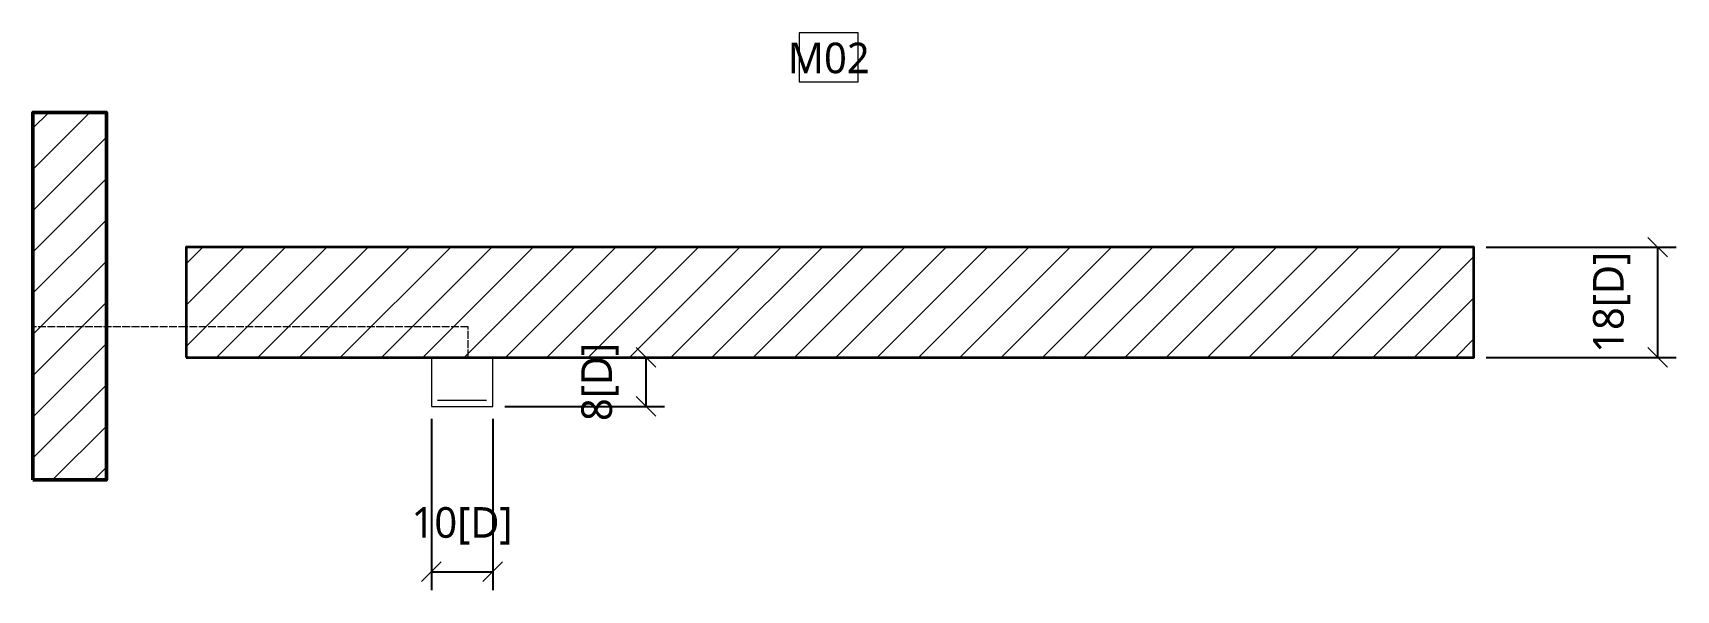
# Model space of a CAD drawing. Header units: millimetres. Extents: x -49496 to 320171, y -10186 to 2697.
# Drawn here: x 314975 to 315243, y -38 to 53 of the extents above; entities that cross this region are included whole.
import ezdxf
from ezdxf.enums import TextEntityAlignment as Align

# ---------------------------------------------------------------- set-up
doc = ezdxf.new("R2010")
doc.units = ezdxf.units.MM
doc.linetypes.add('DASHED', pattern=[1.524, 1.27, -0.254])
for name, color, linetype, lineweight in [('A-DIM', 7, 'Continuous', 13), ('A-GLASS', 7, 'Continuous', 18), ('A-HATCH', 8, 'Continuous', 9), ('A-HIDDEN', 8, 'DASHED', 9), ('A-LIGHT', 7, 'Continuous', 18), ('A-MATERIAL', 7, 'Continuous', 13), ('A-OUTLINE', 7, 'Continuous', 35), ('A-WALL', 7, 'Continuous', 50)]:
    doc.layers.add(name, color=color, linetype=linetype, lineweight=lineweight)
doc.styles.add('CN', font='NotoSansCJK-Regular.ttc')
doc.styles.add('OpenSansCondensed-Light', font='OpenSansCondensed-Light.ttf')
doc.dimstyles.new('EZDXF', dxfattribs={"dimtxt": 0.25, "dimasz": 0.175, "dimexe": 0.375, "dimexo": 0.125, "dimgap": 0.1, "dimtad": 1, "dimlfac": 100, "dimzin": 12, "dimdsep": 46, "dimtxsty": 'OpenSansCondensed-Light', "dimblk": 'ARCHTICK', "dimcen": 2.5, "dimazin": 3, "dimtfac": 0.5, "dimtmove": 2, "dimatfit": 3, "dimarcsym": 0})

# ---------------------------------------------------------------- blocks, each defined once
blk = doc.blocks.new('_ARCHTICK')
at = {"color": 0, "linetype": 'ByBlock', "const_width": 0.15}
blk.add_lwpolyline([(-0.5, -0.5), (0.5, 0.5)], dxfattribs=at)

msp = doc.modelspace()

# ---------------------------------------------------------------- hatches: boundary and pattern name
at = {"layer": 'A-HATCH'}
h = msp.add_hatch(dxfattribs=at)
h.set_pattern_fill('ANSI31', scale=1.5)
h.paths.add_polyline_path([(314975, -20), (314987, -20), (314987, 40), (314975, 40)])
h = msp.add_hatch(dxfattribs=at)
h.set_pattern_fill('ANSI31', scale=1.5)
h.paths.add_polyline_path([(315000, 0), (315210, 0), (315210, 18), (315000, 18)])

# ---------------------------------------------------------------- linework, layer by layer
at = {"layer": 'A-GLASS'}
msp.add_line((315041, -7), (315049, -7), dxfattribs=at)
at = {"layer": 'A-HIDDEN'}
for p, q in [((315000, 5), (314975, 5)), ((315046, 5), (315000, 5)), ((315046, 0), (315046, 5))]:
    msp.add_line(p, q, dxfattribs=at)
at = {"layer": 'A-LIGHT'}
msp.add_lwpolyline([(315040, 0), (315040, -8), (315050, -8), (315050, 0)], dxfattribs=at)
at = {"layer": 'A-MATERIAL'}
msp.add_lwpolyline([(315100, 45), (315109.6, 45), (315109.6, 53), (315100, 53)], close=True, dxfattribs=at)
at = {"layer": 'A-OUTLINE'}
msp.add_lwpolyline([(315000, 0), (315210, 0), (315210, 18), (315000, 18)], close=True, dxfattribs=at)
at = {"layer": 'A-WALL'}
msp.add_lwpolyline([(314975, -20), (314987, -20), (314987, 40), (314975, 40)], close=True, dxfattribs=at)

# ---------------------------------------------------------------- texts
at = {"layer": 'A-MATERIAL', "style": 'CN'}
msp.add_text('M02', height=5, dxfattribs=at).set_placement((315104.8, 46.4), align=Align.CENTER)

# ---------------------------------------------------------------- dimensions: what is measured, and where the dimension line sits
at = {"layer": 'A-DIM'}
for base, p1, p2 in [((315240, 0), (315210, 0), (315210, 18)), ((315075, -8), (315050, -8), (315050, 0))]:
    msp.add_linear_dim(base=base, p1=p1, p2=p2, angle=90, dimstyle='EZDXF', override={"dimscale": 2, "dimtxt": 2.5, "dimasz": 2, "dimexe": 1.5, "dimexo": 1, "dimgap": 1, "dimtad": 1, "dimdec": 0, "dimlfac": 1, "dimzin": 8, "dimpost": '<>[D]', "dimtxsty": 'CN', "dimtsz": 0.8, "dimclrd": 0, "dimclre": 0, "dimclrt": 0}, dxfattribs=at).render()
msp.add_linear_dim(base=(315040, -35), p1=(315040, -8), p2=(315050, -8), dimstyle='EZDXF', override={"dimscale": 2, "dimtxt": 2.5, "dimasz": 2, "dimexe": 1.5, "dimexo": 1, "dimgap": 1, "dimtad": 1, "dimdec": 0, "dimlfac": 1, "dimzin": 8, "dimpost": '<>[D]', "dimtxsty": 'CN', "dimtsz": 0.8, "dimclrd": 0, "dimclre": 0, "dimclrt": 0}, dxfattribs=at).render()

doc.saveas('drawing.dxf')
